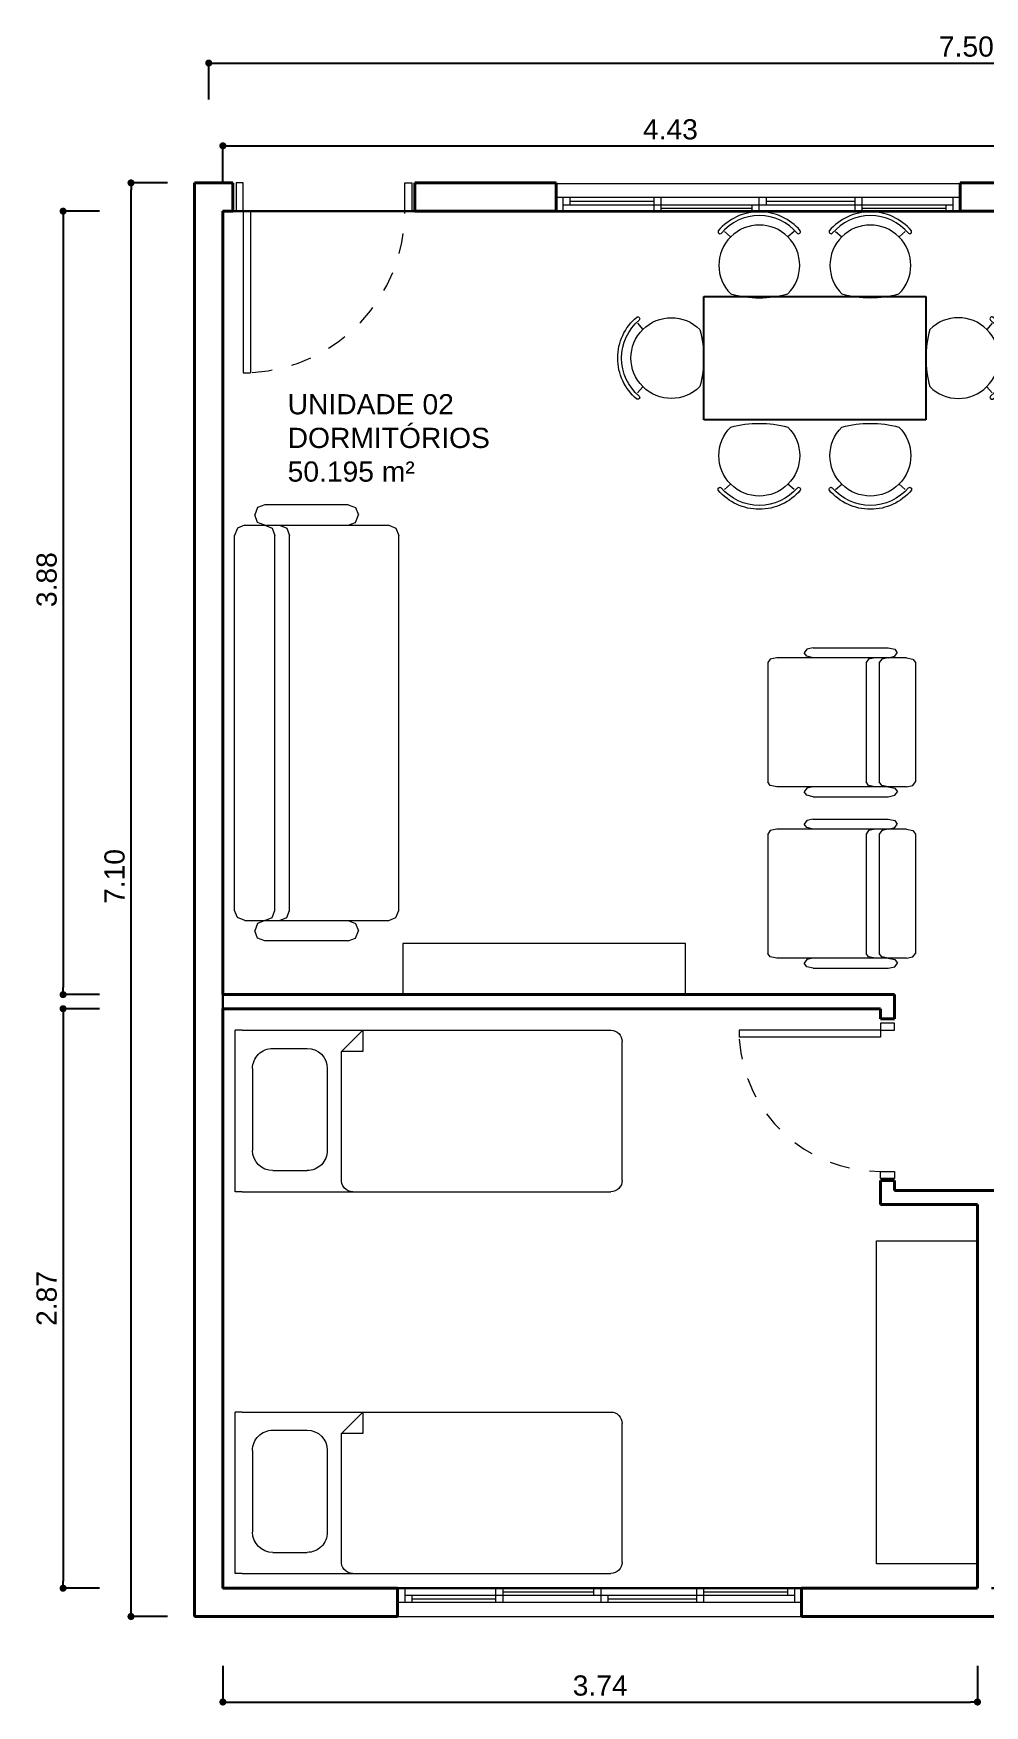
# Model space of a CAD drawing. Header units: millimetres. Extents: x 173 to 410, y -14 to 183.
# Drawn here: x 203.06 to 207.77, y 69.16 to 77.44 of the extents above; entities that cross this region are included whole.
import ezdxf

# ---------------------------------------------------------------- set-up
doc = ezdxf.new("R2010")
doc.units = ezdxf.units.MM
doc.linetypes.add('HIDDEN', pattern=[0.05, 0.025, -0.025])
doc.layers.get('0').update_dxf_attribs({"color": 4})
doc.layers.add('ar-mobiliario', color=7, linetype='Continuous')
for name, color, linetype, lineweight in [('ARQ Alvenaria', 201, 'Continuous', 40), ('ARQ Anotações', 2, 'Continuous', 5), ('ARQ Caixilharia', 140, 'Continuous', 9), ('ARQ Projeções', 144, 'HIDDEN', 5), ('ARQ Visto', 152, 'Continuous', 13)]:
    doc.layers.add(name, color=color, linetype=linetype, lineweight=lineweight)
doc.layers.add('ARQ Áreas', color=7, linetype='Continuous', lineweight=30, true_color=0x0ce956, plot=False)
doc.styles.get("Standard").update_dxf_attribs({"font": 'arial.ttf'})
doc.dimstyles.new('Executivo 1-50', dxfattribs={"dimtxt": 0.1, "dimasz": 0.035, "dimexe": 0, "dimexo": 0.0625, "dimgap": 0.03, "dimtad": 1, "dimzin": 0, "dimdsep": 46, "dimtxsty": 'Standard', "dimblk": 'DOT', "dimcen": 0.09, "dimclrd": 8, "dimclre": 8, "dimadec": 0, "dimazin": 0, "dimtfac": 1, "dimtix": 1, "dimtmove": 2, "dimatfit": 3, "dimldrblk": 'DOT', "dimfxl": 0.18, "dimfxlon": 1, "dimtolj": 1, "dimtzin": 0, "dimarcsym": 0})

# ---------------------------------------------------------------- blocks, each defined once
blk = doc.blocks.new('SLAB_19', base_point=(-13.1049, -3.32))
at = {"layer": 'ar-mobiliario', "color": 8, "linetype": 'Continuous', "lineweight": 13, "true_color": 0x747474, "flags": 128}
blk.add_lwpolyline([(-13.1049, -3.32), (-13.1049, -3.82), (-11.5049, -3.82), (-11.5049, -3.32)], close=True, dxfattribs=at)
blk = doc.blocks.new('PSN_Single Bed', base_point=(23.0058, 28.0131))
at = {"layer": 'ar-mobiliario', "color": 8, "linetype": 'Continuous', "lineweight": 13, "true_color": 0x747474}
for p, q in [((23.1927, 29.9119), (23.1927, 29.9463)), ((23.9927, 29.9463), (23.1927, 29.9463)), ((23.1927, 29.9119), (23.1927, 28.0878)), ((23.9927, 29.9119), (23.9927, 29.9463)), ((23.9927, 29.9119), (23.9927, 28.0878)), ((23.3826, 29.8605), (23.788, 29.8605)), ((23.2826, 29.7605), (23.2826, 29.5905)), ((23.888, 29.7605), (23.888, 29.5905)), ((23.3826, 29.4905), (23.788, 29.4905)), ((23.2983, 29.4203), (23.1927, 29.3148)), ((23.2983, 29.3148), (23.2983, 29.4203)), ((23.9292, 29.4203), (23.2983, 29.4203)), ((23.1927, 29.3148), (23.2983, 29.3148)), ((23.9357, 28.0308), (23.2497, 28.0308))]:
    blk.add_line(p, q, dxfattribs=at)
for centre, radius, start, end in [((23.3826, 29.7605), 0.1, 90, 180.00001), ((23.788, 29.7605), 0.1, 0, 90), ((23.3826, 29.5905), 0.1, 180.00001, 270), ((23.788, 29.5905), 0.1, 270, 0), ((23.9356, 29.3637), 0.0571, 0, 97.1348), ((23.2497, 28.0878), 0.057, 180, 270), ((23.9357, 28.0878), 0.057, 270, 360)]:
    blk.add_arc(centre, radius, start, end, dxfattribs=at)
blk = doc.blocks.new('SLAB_18', base_point=(-7.5549, -6.2599))
at = {"layer": 'ar-mobiliario', "color": 8, "linetype": 'Continuous', "lineweight": 13, "true_color": 0x747474, "flags": 128}
blk.add_lwpolyline([(-7.5549, -6.2599), (-7.3016, -6.2599), (-7.3016, -4.8598), (-7.5549, -4.8598)], close=True, dxfattribs=at)
blk = doc.blocks.new('PSN_LoveSeat Basic', base_point=(23.0058, 28.0131))
at = {"layer": 'ar-mobiliario', "color": 8, "linetype": 'Continuous', "lineweight": 13, "true_color": 0x747474}
for p, q in [((23.0058, 28.7759), (23.0199, 28.8117)), ((23.0199, 28.8117), (23.0558, 28.8259)), ((23.0558, 28.8259), (24.2765, 28.8259)), ((24.3124, 28.8117), (24.2765, 28.8259)), ((24.3265, 28.7759), (24.3124, 28.8117)), ((23.0058, 28.0631), (23.0058, 28.7759)), ((24.3265, 28.0631), (24.3265, 28.7759)), ((22.9183, 28.6117), (22.9542, 28.6259)), ((22.99, 28.6117), (22.9542, 28.6259)), ((24.3407, 28.6117), (24.3781, 28.6259)), ((24.414, 28.6117), (24.3781, 28.6259)), ((22.9042, 28.5759), (22.9183, 28.6117)), ((22.9042, 28.5759), (22.9042, 28.1631)), ((23.0058, 28.5759), (22.99, 28.6117)), ((24.3265, 28.5759), (24.3407, 28.6117)), ((24.4281, 28.5759), (24.414, 28.6117)), ((24.4281, 28.5759), (24.4281, 28.1631)), ((23.0058, 28.2354), (23.0199, 28.2713)), ((23.0199, 28.2713), (23.0558, 28.2854)), ((23.0558, 28.2854), (24.2765, 28.2854)), ((24.3124, 28.2713), (24.2765, 28.2854)), ((24.3265, 28.2354), (24.3124, 28.2713)), ((22.9042, 28.1631), (22.9183, 28.1272)), ((23.0058, 28.1631), (22.99, 28.1272)), ((23.0058, 28.1631), (23.0199, 28.1989)), ((23.0199, 28.1989), (23.0558, 28.2131)), ((23.0558, 28.2131), (24.2765, 28.2131)), ((24.3124, 28.1989), (24.2765, 28.2131)), ((24.3265, 28.1631), (24.3124, 28.1989)), ((24.3265, 28.1631), (24.3407, 28.1272)), ((24.4281, 28.1631), (24.414, 28.1272)), ((22.9183, 28.1272), (22.9542, 28.1131)), ((22.99, 28.1272), (22.9542, 28.1131)), ((24.3407, 28.1272), (24.3781, 28.1131)), ((24.414, 28.1272), (24.3781, 28.1131)), ((23.0058, 28.0631), (23.0199, 28.0272)), ((23.0199, 28.0272), (23.0558, 28.0131)), ((23.0558, 28.0131), (24.2765, 28.0131)), ((24.3124, 28.0272), (24.2765, 28.0131)), ((24.3265, 28.0631), (24.3124, 28.0272))]:
    blk.add_line(p, q, dxfattribs=at)
blk = doc.blocks.new('_DOT')
at = {"color": 0, "linetype": 'ByBlock', "lineweight": -2}
blk.add_line((-0.5, 0), (-1, 0), dxfattribs=at)
at = {"color": 0, "linetype": 'ByBlock', "const_width": 0.5}
blk.add_lwpolyline([(-0.25, 0, 1), (0.25, 0, 1)], format="xyb", close=True, dxfattribs=at)
blk = doc.blocks.new('*D2717')
at = {"layer": 'ARQ Anotações', "color": 8, "lineweight": -2, "transparency": 16777216}
for p, q in [((203.9254, 77.1133), (203.9254, 77.2933)), ((203.9604, 77.2933), (211.3904, 77.2933)), ((211.4254, 77.1133), (211.4254, 77.2933))]:
    blk.add_line(p, q, dxfattribs=at)
at = {"layer": 'Defpoints', "color": 0, "transparency": 16777216}
for p in [(211.4254, 77.2933), (203.9254, 76.3988), (211.4254, 76.3988)]:
    blk.add_point(p, dxfattribs=at)
at = {"layer": 'ARQ Anotações', "color": 8, "lineweight": -2, "transparency": 16777216, "xscale": 0.035, "yscale": 0.035, "zscale": 0.035, "rotation": 180}
blk.add_blockref('_DOT', (203.9254, 77.2933), dxfattribs=at)
at = {"layer": 'ARQ Anotações', "color": 8, "lineweight": -2, "transparency": 16777216, "xscale": 0.035, "yscale": 0.035, "zscale": 0.035}
blk.add_blockref('_DOT', (211.4254, 77.2933), dxfattribs=at)
at = {"layer": 'ARQ Anotações', "color": 0, "transparency": 16777216, "insert": (207.6754, 77.3744), "char_height": 0.1, "attachment_point": 5}
blk.add_mtext('\\A1;7.50', dxfattribs=at)
blk = doc.blocks.new('*D2722')
at = {"layer": 'ARQ Anotações', "color": 8, "lineweight": -2, "transparency": 16777216}
for p, q in [((203.7206, 76.6999), (203.5406, 76.6999)), ((203.5406, 69.6349), (203.5406, 76.6649)), ((203.7206, 69.5999), (203.5406, 69.5999))]:
    blk.add_line(p, q, dxfattribs=at)
at = {"layer": 'Defpoints', "color": 0, "transparency": 16777216}
for p in [(203.5406, 76.6999), (203.8554, 76.6999), (203.8554, 69.5999)]:
    blk.add_point(p, dxfattribs=at)
at = {"layer": 'ARQ Anotações', "color": 8, "lineweight": -2, "transparency": 16777216, "xscale": 0.035, "yscale": 0.035, "zscale": 0.035}
for p, rotation in [((203.5406, 76.6999), 90), ((203.5406, 69.5999), 270)]:
    blk.add_blockref('_DOT', p, dxfattribs=dict(at, rotation=rotation))
at = {"layer": 'ARQ Anotações', "color": 0, "transparency": 16777216, "insert": (203.4596, 73.2649), "char_height": 0.1, "attachment_point": 5, "rotation": 90}
blk.add_mtext('\\A1;7.10', dxfattribs=at)
blk = doc.blocks.new('*D2723')
at = {"layer": 'ARQ Anotações', "color": 8, "lineweight": -2, "transparency": 16777216}
for p, q in [((203.9954, 69.3563), (203.9954, 69.1763)), ((207.7305, 69.3563), (207.7305, 69.1763)), ((204.0304, 69.1763), (207.6955, 69.1763))]:
    blk.add_line(p, q, dxfattribs=at)
at = {"layer": 'Defpoints', "color": 0, "transparency": 16777216}
for p in [(203.9954, 69.7399), (207.7305, 69.7399), (207.7305, 69.1763)]:
    blk.add_point(p, dxfattribs=at)
at = {"layer": 'ARQ Anotações', "color": 8, "lineweight": -2, "transparency": 16777216, "xscale": 0.035, "yscale": 0.035, "zscale": 0.035, "rotation": 180}
blk.add_blockref('_DOT', (203.9954, 69.1763), dxfattribs=at)
at = {"layer": 'ARQ Anotações', "color": 8, "lineweight": -2, "transparency": 16777216, "xscale": 0.035, "yscale": 0.035, "zscale": 0.035}
blk.add_blockref('_DOT', (207.7305, 69.1763), dxfattribs=at)
at = {"layer": 'ARQ Anotações', "color": 0, "transparency": 16777216, "insert": (205.8629, 69.2574), "char_height": 0.1, "attachment_point": 5}
blk.add_mtext('\\A1;3.74', dxfattribs=at)
blk = doc.blocks.new('*D2728')
at = {"layer": 'ARQ Anotações', "color": 8, "lineweight": -2, "transparency": 16777216}
for p, q in [((203.3845, 76.5599), (203.2045, 76.5599)), ((203.2045, 76.5249), (203.2045, 72.7149)), ((203.3845, 72.6799), (203.2045, 72.6799))]:
    blk.add_line(p, q, dxfattribs=at)
at = {"layer": 'Defpoints', "color": 0, "transparency": 16777216}
for p in [(203.9254, 76.5599), (203.2045, 72.6799), (203.9954, 72.6799)]:
    blk.add_point(p, dxfattribs=at)
at = {"layer": 'ARQ Anotações', "color": 8, "lineweight": -2, "transparency": 16777216, "xscale": 0.035, "yscale": 0.035, "zscale": 0.035}
for p, rotation in [((203.2045, 76.5599), 90), ((203.2045, 72.6799), 270)]:
    blk.add_blockref('_DOT', p, dxfattribs=dict(at, rotation=rotation))
at = {"layer": 'ARQ Anotações', "color": 0, "transparency": 16777216, "insert": (203.1234, 74.7349), "char_height": 0.1, "attachment_point": 5, "rotation": 90}
blk.add_mtext('\\A1;3.88', dxfattribs=at)
blk = doc.blocks.new('*D2729')
at = {"layer": 'ARQ Anotações', "color": 8, "lineweight": -2, "transparency": 16777216}
for p, q in [((203.3845, 72.6099), (203.2045, 72.6099)), ((203.2045, 72.5749), (203.2045, 69.7749)), ((203.3845, 69.7399), (203.2045, 69.7399))]:
    blk.add_line(p, q, dxfattribs=at)
at = {"layer": 'Defpoints', "color": 0, "transparency": 16777216}
for p in [(203.9954, 72.6099), (203.2045, 69.7399), (203.9954, 69.7399)]:
    blk.add_point(p, dxfattribs=at)
at = {"layer": 'ARQ Anotações', "color": 8, "lineweight": -2, "transparency": 16777216, "xscale": 0.035, "yscale": 0.035, "zscale": 0.035}
for p, rotation in [((203.2045, 72.6099), 90), ((203.2045, 69.7399), 270)]:
    blk.add_blockref('_DOT', p, dxfattribs=dict(at, rotation=rotation))
at = {"layer": 'ARQ Anotações', "color": 0, "transparency": 16777216, "insert": (203.1234, 71.1749), "char_height": 0.1, "attachment_point": 5, "rotation": 90}
blk.add_mtext('\\A1;2.87', dxfattribs=at)
blk = doc.blocks.new('*D2730')
at = {"layer": 'ARQ Anotações', "color": 8, "lineweight": -2, "transparency": 16777216}
for p, q in [((203.9954, 76.7035), (203.9954, 76.8835)), ((204.0304, 76.8835), (208.3905, 76.8835)), ((208.4255, 76.7035), (208.4255, 76.8835))]:
    blk.add_line(p, q, dxfattribs=at)
at = {"layer": 'Defpoints', "color": 0, "transparency": 16777216}
for p in [(208.4255, 76.8835), (203.9954, 76.5599), (208.4255, 76.5599)]:
    blk.add_point(p, dxfattribs=at)
at = {"layer": 'ARQ Anotações', "color": 8, "lineweight": -2, "transparency": 16777216, "xscale": 0.035, "yscale": 0.035, "zscale": 0.035, "rotation": 180}
blk.add_blockref('_DOT', (203.9954, 76.8835), dxfattribs=at)
at = {"layer": 'ARQ Anotações', "color": 8, "lineweight": -2, "transparency": 16777216, "xscale": 0.035, "yscale": 0.035, "zscale": 0.035}
blk.add_blockref('_DOT', (208.4255, 76.8835), dxfattribs=at)
at = {"layer": 'ARQ Anotações', "color": 0, "transparency": 16777216, "insert": (206.2105, 76.9645), "char_height": 0.1, "attachment_point": 5}
blk.add_mtext('\\A1;4.43', dxfattribs=at)
blk = doc.blocks.new('Folha 72')
at = {"color": 0, "linetype": 'ByBlock', "lineweight": -2}
for p, q in [((0.35, 0.7), (0.315, 0.7)), ((0.315, 0), (0.315, 0.7)), ((0.35, 0), (0.35, 0.7)), ((-0.385, 0), (-0.35, 0)), ((-0.385, -0.07), (-0.385, 0)), ((-0.35, 0), (-0.35, -0.07)), ((0.35, 0), (0.315, 0)), ((0.385, 0), (0.35, 0)), ((0.35, 0), (0.35, -0.07)), ((0.385, -0.07), (0.385, 0)), ((-0.35, -0.07), (-0.385, -0.07)), ((0.35, -0.07), (0.385, -0.07))]:
    blk.add_line(p, q, dxfattribs=at)
at = {"layer": 'ARQ Projeções'}
blk.add_arc((0.35, 0), 0.7, 93.6334, 180, dxfattribs=at)
blk = doc.blocks.new('Folha 82')
for p, q in [((0.4, 0.8), (0.365, 0.8)), ((0.365, 0), (0.365, 0.8)), ((0.4, 0), (0.4, 0.8)), ((-0.435, 0), (-0.4, 0)), ((-0.435, -0.14), (-0.435, 0)), ((-0.4, 0), (-0.4, -0.14)), ((0.4, 0), (0.365, 0)), ((0.435, 0), (0.4, 0)), ((0.4, 0), (0.4, -0.14)), ((0.435, -0.14), (0.435, 0)), ((-0.4, -0.14), (-0.435, -0.14)), ((0.4, -0.14), (0.435, -0.14))]:
    blk.add_line(p, q)
at = {"layer": 'ARQ Projeções'}
blk.add_arc((0.4, 0), 0.8, 93.18023, 180, dxfattribs=at)
blk = doc.blocks.new('Table 9 Rectangular', base_point=(23.006, 28.013))
at = {"layer": 'ar-mobiliario', "linetype": 'Continuous'}
for p, q in [((24.377, 28.775), (23.006, 28.775)), ((23.006, 28.775), (23.006, 28.013)), ((24.377, 28.775), (23.006, 28.775)), ((23.006, 28.775), (23.006, 28.013)), ((24.377, 28.013), (24.377, 28.775)), ((24.377, 28.013), (24.377, 28.775)), ((23.006, 28.013), (24.377, 28.013)), ((23.006, 28.013), (24.377, 28.013))]:
    blk.add_line(p, q, dxfattribs=at)
blk = doc.blocks.new('PSR_Chair Round', base_point=(23.0058, 28.0131))
at = {"layer": 'ar-mobiliario', "color": 8, "linetype": 'Continuous', "lineweight": 13, "true_color": 0x747474}
for p, q in [((22.8334, 27.5448), (22.8641, 27.572)), ((23.1782, 27.5448), (23.1475, 27.572))]:
    blk.add_line(p, q, dxfattribs=at)
for centre, radius, start, end in [((23.0058, 27.7131), 0.2, 135, 45), ((23.0058, 27.328), 0.5451, 74.96428, 105.03572), ((22.8113, 27.5464), 0.00983, 52.40544, 207.84842), ((23.0058, 27.7131), 0.2658, 220.12698, 319.87303), ((23.0058, 27.7131), 0.2465, 220.12698, 319.87303), ((23.2003, 27.5464), 0.00983, 332.15158, 127.59456)]:
    blk.add_arc(centre, radius, start, end, dxfattribs=at)
blk = doc.blocks.new('Janela de correr_3')
at = {"lineweight": 13}
for p, q in [((0.4026, 0), (-0.6026, 0)), ((-0.6026, 0), (-0.6026, -0.07)), ((-0.5676, -0.07), (-0.5676, 0)), ((-0.5326, -0.035), (-0.5326, 0)), ((-0.1175, -0.07), (-0.1175, 0)), ((-0.0825, -0.07), (-0.0825, 0)), ((1.3974, 0), (0.3921, 0)), ((0.4026, -0.07), (0.4026, 0)), ((0.4026, -0.07), (0.4026, 0)), ((0.4376, -0.035), (0.4376, 0)), ((0.8772, -0.07), (0.8772, 0)), ((0.9122, -0.07), (0.9122, 0)), ((1.3624, -0.07), (1.3624, 0)), ((1.3974, -0.07), (1.3974, 0)), ((-0.6026, -0.07), (0.4026, -0.07)), ((-0.5676, -0.035), (0.4026, -0.035)), ((-0.5326, -0.0175), (-0.1175, -0.0175)), ((-0.0825, -0.0525), (0.3676, -0.0525)), ((0.3676, -0.07), (0.3676, -0.035)), ((0.3921, -0.07), (1.3974, -0.07)), ((0.4026, -0.035), (1.3624, -0.035)), ((0.4376, -0.0175), (0.8772, -0.0175)), ((0.9122, -0.0525), (1.3274, -0.0525)), ((1.3274, -0.07), (1.3274, -0.035))]:
    blk.add_line(p, q, dxfattribs=at)

msp = doc.modelspace()

# ---------------------------------------------------------------- linework, layer by layer
at = {"layer": 'ar-mobiliario', "color": 8, "linetype": 'Continuous', "lineweight": 13, "true_color": 0x747474}
for p, q in [((204.1674, 75.0914), (204.1532, 75.0556)), ((204.1674, 75.0183), (204.1532, 75.0556)), ((204.2032, 75.1055), (204.1674, 75.0914)), ((204.616, 75.1055), (204.2032, 75.1055)), ((204.616, 75.1055), (204.6518, 75.0914)), ((204.6518, 75.0914), (204.666, 75.0556)), ((204.6518, 75.0183), (204.666, 75.0556)), ((204.0674, 74.9901), (204.0532, 74.9543)), ((204.0533, 73.0967), (204.0532, 74.9543)), ((204.1032, 75.0042), (204.0674, 74.9901)), ((204.1032, 75.0042), (204.816, 75.0042)), ((204.2032, 75.0042), (204.1674, 75.0183)), ((204.2032, 75.0042), (204.2391, 74.9901)), ((204.2391, 74.9901), (204.2532, 74.9543)), ((204.2533, 73.0967), (204.2532, 74.9543)), ((204.2756, 75.0042), (204.3114, 74.9901)), ((204.3114, 74.9901), (204.3255, 74.9543)), ((204.3256, 73.0967), (204.3255, 74.9543)), ((204.616, 75.0042), (204.6518, 75.0183)), ((204.816, 75.0042), (204.8518, 74.9901)), ((204.8518, 74.9901), (204.866, 74.9543)), ((204.866, 73.0967), (204.866, 74.9543)), ((204.0674, 73.061), (204.0533, 73.0967)), ((204.1033, 73.0469), (204.0674, 73.061)), ((204.1033, 73.0469), (204.816, 73.0469)), ((204.2033, 73.0469), (204.1674, 73.0312)), ((204.2033, 73.0469), (204.2391, 73.061)), ((204.2391, 73.061), (204.2533, 73.0967)), ((204.2756, 73.0469), (204.3114, 73.061)), ((204.3114, 73.061), (204.3256, 73.0967)), ((204.616, 73.0469), (204.6519, 73.0312)), ((204.816, 73.0469), (204.8519, 73.061)), ((204.8519, 73.061), (204.866, 73.0967)), ((204.1674, 73.0312), (204.1533, 72.9954)), ((204.1674, 72.9596), (204.1533, 72.9954)), ((204.2033, 72.9455), (204.1674, 72.9596)), ((204.616, 72.9455), (204.6519, 72.9596)), ((204.6519, 73.0312), (204.666, 72.9954)), ((204.6519, 72.9596), (204.666, 72.9954)), ((204.616, 72.9455), (204.2033, 72.9455))]:
    msp.add_line(p, q, dxfattribs=at)
at = {"layer": 'ARQ Alvenaria'}
for p, q in [((203.8554, 76.6999), (203.8554, 69.5999)), ((203.8554, 76.6999), (204.0454, 76.6999)), ((204.0454, 76.6999), (203.8554, 76.6999)), ((204.0454, 76.5599), (204.0454, 76.6999)), ((204.9454, 76.5599), (204.9454, 76.6999)), ((205.6451, 76.6999), (204.9454, 76.6999)), ((205.6451, 76.5569), (205.6451, 76.6999)), ((208.7795, 76.6999), (207.6451, 76.6999)), ((207.6451, 76.5569), (207.6451, 76.6999)), ((203.9954, 76.5599), (204.0454, 76.5599)), ((203.9954, 76.5599), (203.9954, 72.6799)), ((204.0454, 76.5599), (203.9954, 76.5599)), ((205.6451, 76.5599), (204.9454, 76.5599)), ((208.4255, 76.5599), (207.6451, 76.5599)), ((207.3203, 72.6799), (203.9954, 72.6799)), ((207.3203, 72.6099), (207.3203, 72.6799)), ((207.3203, 72.5599), (207.3203, 72.6799)), ((207.2503, 72.6099), (203.9954, 72.6099)), ((203.9954, 72.6099), (203.9954, 69.7399)), ((207.2503, 72.5599), (207.2503, 72.6099)), ((207.3203, 72.5599), (207.2503, 72.5599)), ((207.2503, 71.6399), (207.2503, 71.7599)), ((207.3203, 71.7599), (207.2503, 71.7599)), ((207.3203, 71.7099), (207.3203, 71.7599)), ((207.7305, 71.6399), (207.2503, 71.6399)), ((208.2805, 71.7099), (207.3203, 71.7099)), ((207.7305, 69.7399), (207.7305, 71.6399)), ((203.9954, 69.7399), (204.8602, 69.7399)), ((204.8602, 69.5999), (204.8602, 69.7399)), ((206.8602, 69.7399), (207.7305, 69.7399)), ((206.8602, 69.5999), (206.8602, 69.7399)), ((203.8554, 69.5999), (204.8602, 69.5999)), ((206.8602, 69.5999), (208.6102, 69.5999))]:
    msp.add_line(p, q, dxfattribs=at)
at = {"layer": 'ARQ Visto'}
for p, q in [((205.6451, 76.6969), (207.6451, 76.6969)), ((204.8602, 69.5999), (206.8602, 69.5999))]:
    msp.add_line(p, q, dxfattribs=at)
at = {"layer": 'ARQ Áreas'}
msp.add_lwpolyline([(207.7305, 69.7399), (203.9954, 69.7399), (203.9954, 76.5599), (211.3554, 76.5599), (211.3554, 69.7399), (207.8005, 69.7399)], dxfattribs=at)

# ---------------------------------------------------------------- block references
at = {"layer": 'ar-mobiliario', "color": 8, "linetype": 'Continuous', "lineweight": 13, "true_color": 0x747474}
for name, p, rotation in [('PSR_Chair Round', (206.6504, 75.9911), 180.0009708751225), ('PSR_Chair Round', (207.2004, 75.9912), 180.0009708751225), ('PSR_Chair Round', (207.3355, 75.8322), 89.99899029170723), ('SLAB_18', (204.8854, 72.9332), 270)]:
    msp.add_blockref(name, p, dxfattribs=dict(at, rotation=rotation))
at = {"layer": 'ar-mobiliario', "color": 8, "linetype": 'Continuous', "lineweight": 13, "true_color": 0x747474, "xscale": -0.8020222414926447, "yscale": 0.8020222414926469, "rotation": 180.0009902917075}
msp.add_blockref('Table 9 Rectangular', (206.3754, 76.1377), dxfattribs=at)
at = {"layer": 'ar-mobiliario', "color": 8, "linetype": 'Continuous', "lineweight": 13, "true_color": 0x747474, "xscale": -1}
for name, p, rotation in [('PSR_Chair Round', (206.5154, 75.8322), 270.0010097082929), ('PSR_Chair Round', (206.6504, 75.649), 0.001009708292816214), ('PSR_Chair Round', (207.2004, 75.649), 0.001009708292816214), ('PSN_Single Bed', (205.9897, 72.6902), 89.99999069315159), ('SLAB_19', (207.7305, 69.8609), 270), ('PSN_Single Bed', (205.9897, 70.7994), 89.9999906931515)]:
    msp.add_blockref(name, p, dxfattribs=dict(at, rotation=rotation))
at = {"layer": 'ar-mobiliario', "color": 8, "linetype": 'Continuous', "lineweight": 13, "true_color": 0x747474, "xscale": -0.4839366398143379, "yscale": 0.9000200108208591, "zscale": 0.9, "rotation": 90.00100930684842}
for p in [(207.4238, 74.3482), (207.4238, 73.4991)]:
    msp.add_blockref('PSN_LoveSeat Basic', p, dxfattribs=at)
at = {"layer": 'ARQ Caixilharia'}
for name, p, rotation in [('Folha 82', (204.4964, 76.5599), 180), ('Folha 72', (207.2503, 72.154), 90)]:
    msp.add_blockref(name, p, dxfattribs=dict(at, rotation=rotation))
msp.add_blockref('Janela de correr_3', (206.2478, 76.6269), dxfattribs=at)
at = {"layer": 'ARQ Caixilharia', "xscale": -1, "rotation": 180}
msp.add_blockref('Janela de correr_3', (205.4628, 69.6699), dxfattribs=at)

# ---------------------------------------------------------------- texts
at = {"layer": 'ARQ Anotações', "insert": (204.8165, 75.4362), "char_height": 0.1, "attachment_point": 5}
msp.add_mtext('\\pxql;UNIDADE 02\\PDORMITÓRIOS\\P50.195 m²', dxfattribs=at)

# ---------------------------------------------------------------- dimensions: what is measured, and where the dimension line sits
at = {"layer": 'ARQ Anotações'}
for base, p1, p2, picture, middle in [((211.4254, 77.2933), (203.9254, 76.3988), (211.4254, 76.3988), '*D2717', (207.6754, 77.3744)), ((208.4255, 76.8835), (203.9954, 76.5599), (208.4255, 76.5599), '*D2730', (206.2105, 76.9645)), ((207.7305, 69.1763), (203.9954, 69.7399), (207.7305, 69.7399), '*D2723', (205.8629, 69.2574))]:
    dim = msp.add_linear_dim(base=base, p1=p1, p2=p2, dimstyle='Executivo 1-50', dxfattribs=at)
    dim.commit()
    dim.dimension.update_dxf_attribs({"geometry": picture, "text_midpoint": middle})
for base, p1, p2, picture, middle in [((203.5406, 76.6999), (203.8554, 69.5999), (203.8554, 76.6999), '*D2722', (203.4596, 73.2649)), ((203.2045, 72.6799), (203.9254, 76.5599), (203.9954, 72.6799), '*D2728', (203.1234, 74.7349))]:
    dim = msp.add_linear_dim(base=base, p1=p1, p2=p2, angle=90, dimstyle='Executivo 1-50', dxfattribs=at)
    dim.commit()
    dim.dimension.update_dxf_attribs({"geometry": picture, "text_midpoint": middle, "dimtype": 160})
dim = msp.add_linear_dim(base=(203.2045, 69.7399), p1=(203.9954, 72.6099), p2=(203.9954, 69.7399), angle=90, dimstyle='Executivo 1-50', dxfattribs=at)
dim.commit()
dim.dimension.update_dxf_attribs({"geometry": '*D2729', "text_midpoint": (203.1234, 71.1749)})

doc.saveas('drawing.dxf')
